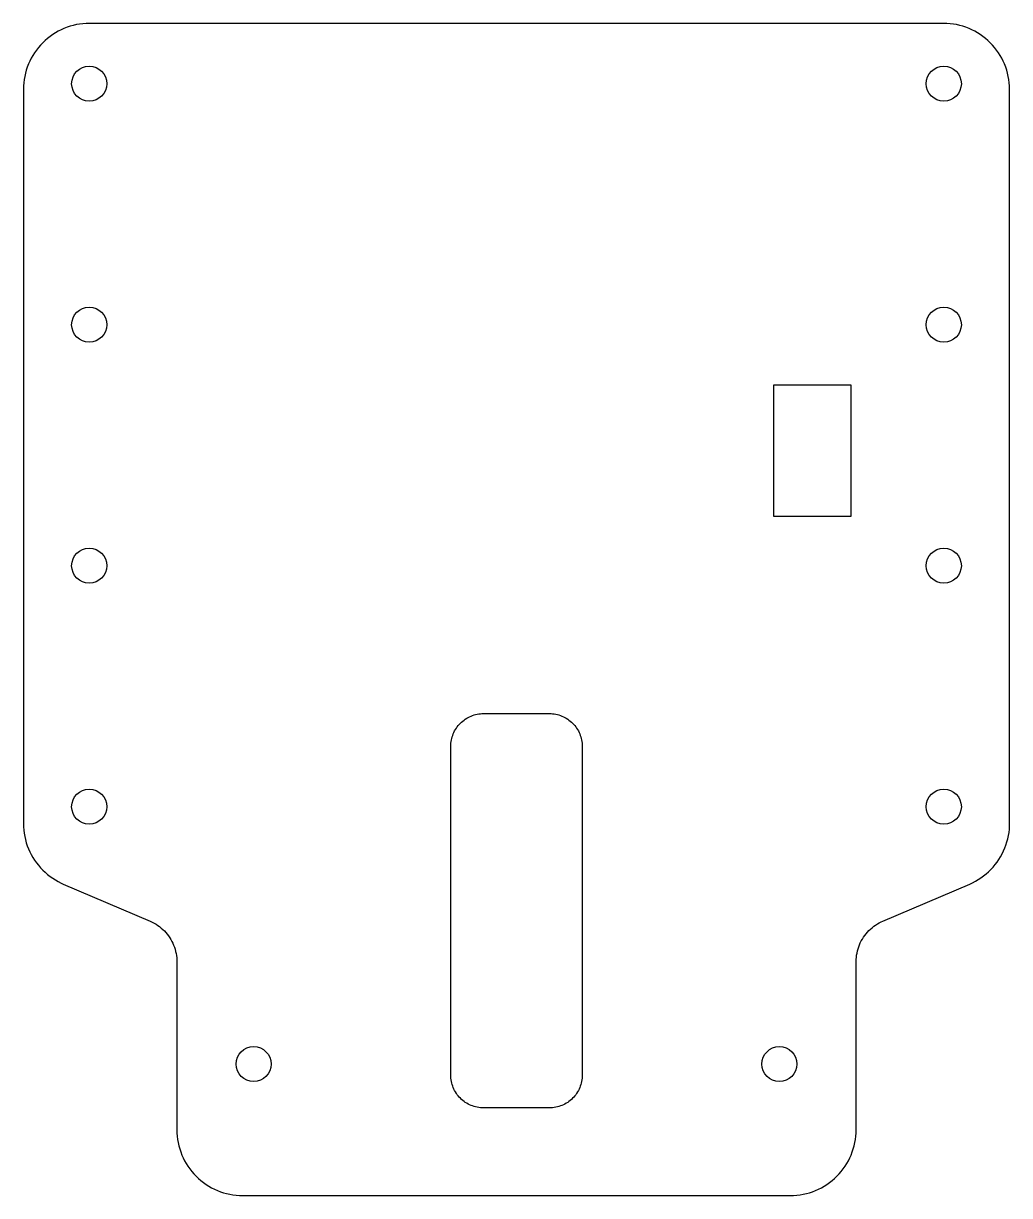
# Model space of a CAD drawing. Header units: millimetres. Extents: x 5 to 95, y 5 to 112.
import ezdxf

# ---------------------------------------------------------------- set-up
doc = ezdxf.new("R2010")
doc.units = ezdxf.units.MM
doc.layers.add('CORTE', color=1, linetype='Continuous')

msp = doc.modelspace()

# ---------------------------------------------------------------- linework, layer by layer
at = {"layer": 'CORTE'}
for points in [[(75.29, 5.01), (75.59, 5.03), (75.88, 5.06), (76.17, 5.12), (76.46, 5.18), (76.74, 5.26), (77.02, 5.35), (77.3, 5.46), (77.57, 5.58), (77.83, 5.71), (78.08, 5.85), (78.33, 6.01), (78.57, 6.18), (78.81, 6.36), (79.03, 6.55), (79.24, 6.76), (79.45, 6.97), (79.64, 7.19), (79.82, 7.43), (79.99, 7.67), (80.15, 7.92), (80.29, 8.17), (80.42, 8.43), (80.54, 8.7), (80.65, 8.98), (80.74, 9.26), (80.82, 9.54), (80.88, 9.83), (80.94, 10.12), (80.97, 10.41), (80.99, 10.71), (81, 11), (81, 26.36), (81, 26.56), (81.02, 26.75), (81.04, 26.95), (81.08, 27.14), (81.12, 27.33), (81.17, 27.52), (81.23, 27.71), (81.3, 27.89), (81.38, 28.07), (81.47, 28.25), (81.57, 28.42), (81.67, 28.58), (81.79, 28.75), (81.91, 28.9), (82.04, 29.05), (82.17, 29.19), (82.31, 29.33), (82.46, 29.45), (82.62, 29.58), (82.78, 29.69), (82.94, 29.79), (83.11, 29.89), (83.29, 29.98), (83.42, 30.04), (91.36, 33.44), (91.63, 33.56), (91.89, 33.7), (92.15, 33.85), (92.39, 34.01), (92.63, 34.18), (92.86, 34.37), (93.08, 34.56), (93.29, 34.77), (93.49, 34.98), (93.68, 35.21), (93.86, 35.44), (94.03, 35.68), (94.18, 35.93), (94.33, 36.19), (94.45, 36.46), (94.57, 36.73), (94.67, 37), (94.76, 37.28), (94.84, 37.57), (94.9, 37.86), (94.95, 38.15), (94.98, 38.44), (95, 38.74), (95, 38.96), (95, 106), (94.99, 106.29), (94.97, 106.59), (94.94, 106.88), (94.88, 107.17), (94.82, 107.46), (94.74, 107.74), (94.65, 108.02), (94.54, 108.3), (94.42, 108.56), (94.29, 108.83), (94.15, 109.08), (93.99, 109.33), (93.82, 109.57), (93.64, 109.81), (93.45, 110.03), (93.24, 110.24), (93.03, 110.45), (92.81, 110.64), (92.57, 110.82), (92.33, 110.99), (92.08, 111.15), (91.83, 111.29), (91.57, 111.42), (91.3, 111.54), (91.02, 111.65), (90.74, 111.74), (90.46, 111.82), (90.17, 111.89), (89.88, 111.94), (89.59, 111.97), (89.29, 111.99), (89, 112), (11, 112), (10.71, 111.99), (10.41, 111.97), (10.12, 111.94), (9.83, 111.89), (9.54, 111.82), (9.26, 111.74), (8.98, 111.65), (8.7, 111.54), (8.43, 111.42), (8.17, 111.29), (7.92, 111.15), (7.67, 110.99), (7.43, 110.82), (7.19, 110.64), (6.97, 110.45), (6.76, 110.24), (6.55, 110.03), (6.36, 109.81), (6.18, 109.57), (6.01, 109.33), (5.85, 109.08), (5.71, 108.83), (5.58, 108.56), (5.46, 108.3), (5.35, 108.02), (5.26, 107.74), (5.18, 107.46), (5.12, 107.17), (5.06, 106.88), (5.03, 106.59), (5.01, 106.29), (5, 106), (5, 38.96), (5.01, 38.66), (5.03, 38.37), (5.06, 38.08), (5.12, 37.79), (5.18, 37.5), (5.26, 37.21), (5.35, 36.94), (5.46, 36.66), (5.58, 36.39), (5.71, 36.13), (5.85, 35.87), (6.01, 35.62), (6.18, 35.38), (6.36, 35.15), (6.55, 34.93), (6.76, 34.71), (6.97, 34.51), (7.19, 34.32), (7.43, 34.14), (7.67, 33.97), (7.92, 33.81), (8.17, 33.66), (8.43, 33.53), (8.64, 33.44), (16.58, 30.04), (16.75, 29.96), (16.93, 29.87), (17.1, 29.77), (17.26, 29.66), (17.42, 29.55), (17.58, 29.42), (17.72, 29.29), (17.86, 29.16), (18, 29.01), (18.12, 28.86), (18.24, 28.71), (18.35, 28.54), (18.46, 28.38), (18.55, 28.2), (18.64, 28.03), (18.71, 27.85), (18.78, 27.66), (18.84, 27.48), (18.89, 27.29), (18.93, 27.09), (18.96, 26.9), (18.99, 26.71), (19, 26.51), (19, 26.36), (19, 11), (19.01, 10.71), (19.03, 10.41), (19.06, 10.12), (19.12, 9.83), (19.18, 9.54), (19.26, 9.26), (19.35, 8.98), (19.46, 8.7), (19.58, 8.43), (19.71, 8.17), (19.85, 7.92), (20.01, 7.67), (20.18, 7.43), (20.36, 7.19), (20.55, 6.97), (20.76, 6.76), (20.97, 6.55), (21.19, 6.36), (21.43, 6.18), (21.67, 6.01), (21.92, 5.85), (22.17, 5.71), (22.43, 5.58), (22.7, 5.46), (22.98, 5.35), (23.26, 5.26), (23.54, 5.18), (23.83, 5.12), (24.12, 5.06), (24.41, 5.03), (24.71, 5.01), (25, 5), (75, 5)], [(73.5, 67), (73.5, 79), (80.5, 79), (80.5, 67)], [(47, 13), (46.85, 13), (46.71, 13.01), (46.56, 13.03), (46.41, 13.06), (46.27, 13.09), (46.13, 13.13), (45.99, 13.18), (45.85, 13.23), (45.72, 13.29), (45.59, 13.35), (45.46, 13.43), (45.33, 13.51), (45.21, 13.59), (45.1, 13.68), (44.99, 13.78), (44.88, 13.88), (44.78, 13.99), (44.68, 14.1), (44.59, 14.21), (44.51, 14.33), (44.43, 14.46), (44.35, 14.59), (44.29, 14.72), (44.23, 14.85), (44.18, 14.99), (44.13, 15.13), (44.09, 15.27), (44.06, 15.41), (44.03, 15.56), (44.01, 15.71), (44, 15.85), (44, 16), (44, 46), (44, 46.15), (44.01, 46.29), (44.03, 46.44), (44.06, 46.59), (44.09, 46.73), (44.13, 46.87), (44.18, 47.01), (44.23, 47.15), (44.29, 47.28), (44.35, 47.41), (44.43, 47.54), (44.51, 47.67), (44.59, 47.79), (44.68, 47.9), (44.78, 48.01), (44.88, 48.12), (44.99, 48.22), (45.1, 48.32), (45.21, 48.41), (45.33, 48.49), (45.46, 48.57), (45.59, 48.65), (45.72, 48.71), (45.85, 48.77), (45.99, 48.82), (46.13, 48.87), (46.27, 48.91), (46.41, 48.94), (46.56, 48.97), (46.71, 48.99), (46.85, 49), (47, 49), (53, 49), (53.15, 49), (53.29, 48.99), (53.44, 48.97), (53.59, 48.94), (53.73, 48.91), (53.87, 48.87), (54.01, 48.82), (54.15, 48.77), (54.28, 48.71), (54.41, 48.65), (54.54, 48.57), (54.67, 48.49), (54.79, 48.41), (54.9, 48.32), (55.01, 48.22), (55.12, 48.12), (55.22, 48.01), (55.32, 47.9), (55.41, 47.79), (55.49, 47.67), (55.57, 47.54), (55.65, 47.41), (55.71, 47.28), (55.77, 47.15), (55.82, 47.01), (55.87, 46.87), (55.91, 46.73), (55.94, 46.59), (55.97, 46.44), (55.99, 46.29), (56, 46.15), (56, 46), (56, 16), (56, 15.85), (55.99, 15.71), (55.97, 15.56), (55.94, 15.41), (55.91, 15.27), (55.87, 15.13), (55.82, 14.99), (55.77, 14.85), (55.71, 14.72), (55.65, 14.59), (55.57, 14.46), (55.49, 14.33), (55.41, 14.21), (55.32, 14.1), (55.22, 13.99), (55.12, 13.88), (55.01, 13.78), (54.9, 13.68), (54.79, 13.59), (54.67, 13.51), (54.54, 13.43), (54.41, 13.35), (54.28, 13.29), (54.15, 13.23), (54.01, 13.18), (53.87, 13.13), (53.73, 13.09), (53.59, 13.06), (53.44, 13.03), (53.29, 13.01), (53.15, 13), (53, 13)]]:
    msp.add_lwpolyline(points, close=True, dxfattribs=at)
for centre in [(11, 106.5), (89, 106.5), (11, 84.5), (89, 84.5), (11, 62.5), (89, 62.5), (11, 40.5), (89, 40.5), (26, 17), (74, 17)]:
    msp.add_circle(centre, 1.6, dxfattribs=at)

doc.saveas('drawing.dxf')
